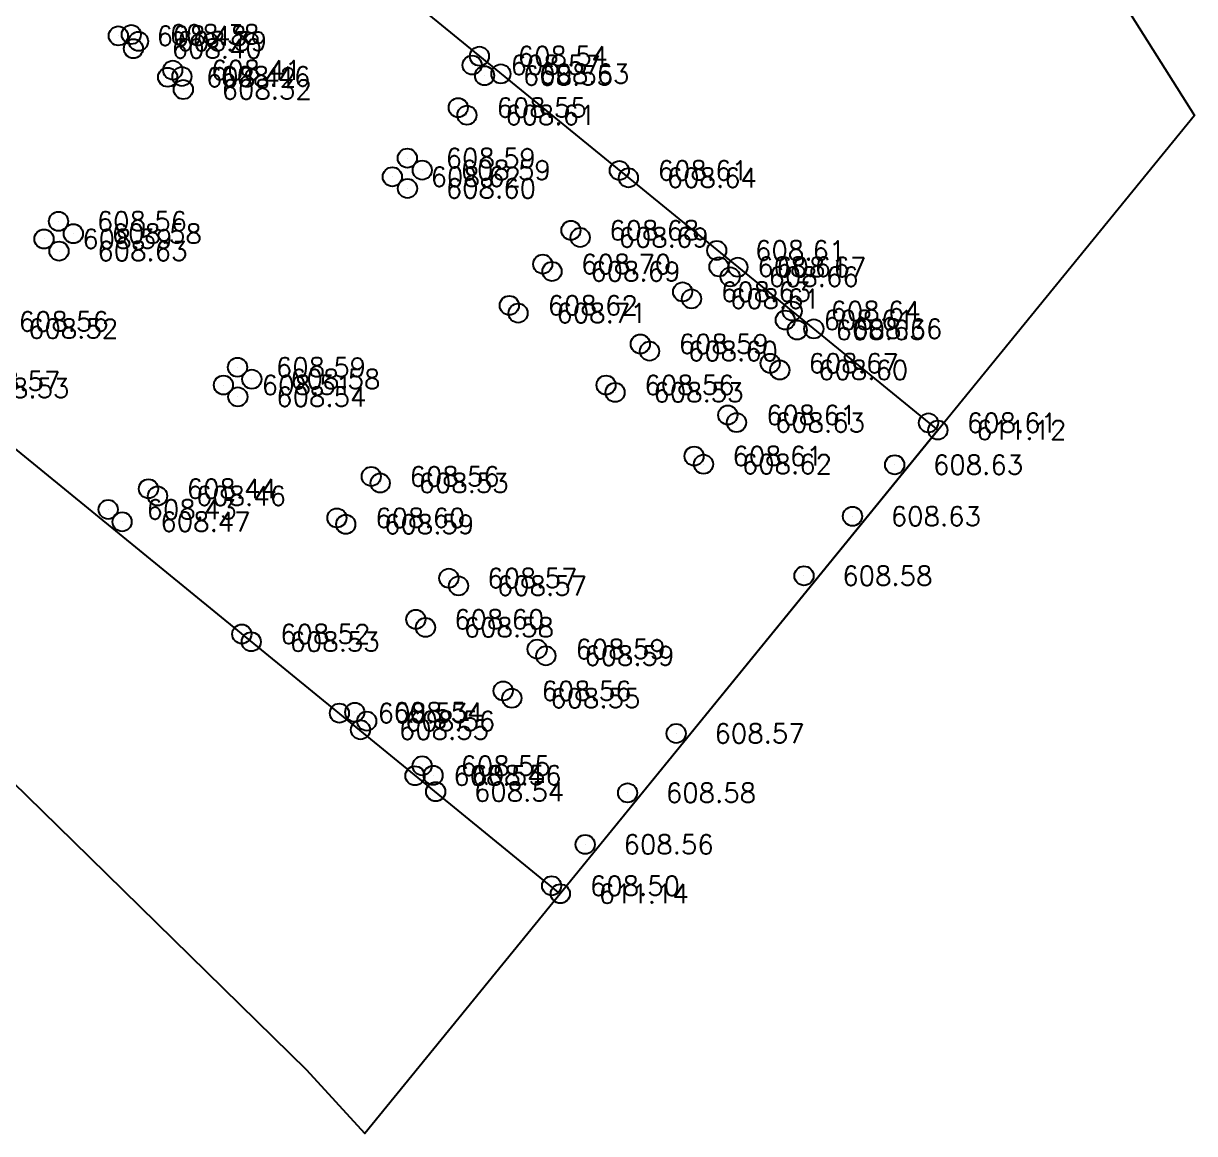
# Model space of a CAD drawing. Header units: metres. Extents: x 7512545.4 to 7512597, y 4691727.1 to 4691790.5.
# Drawn here: x 7512566.39 to 7512596.99, y 4691727.05 to 4691756.03 of the extents above; entities that cross this region are included whole.
import ezdxf

# ---------------------------------------------------------------- set-up
doc = ezdxf.new("R2010")
doc.units = ezdxf.units.M
doc.layers.add('Parcele_baze', color=7, linetype='Continuous')
doc.styles.get("Standard").update_dxf_attribs({"font": 'simplex.shx'})

# ---------------------------------------------------------------- blocks, each defined once
blk = doc.blocks.new('*U106', base_point=(7512565.269, 4691748.251, 608.556))
at = {"color": 1, "lineweight": -2}
blk.add_line((7512565.269, 4691748.251, 608.556), (7512565.269, 4691748.251, 608.556), dxfattribs=at)
blk.add_circle((7512565.269, 4691748.251, 608.556), 0.25, dxfattribs=at)
at = {"linetype": 'ByBlock', "insert": (7512566.269, 4691748.251, 608.556), "char_height": 0.5, "attachment_point": 4}
blk.add_mtext('608.56', dxfattribs=at)
blk = doc.blocks.new('*U107', base_point=(7512565.514, 4691748.062, 608.522))
at = {"color": 1, "lineweight": -2}
blk.add_line((7512565.514, 4691748.062, 608.522), (7512565.514, 4691748.062, 608.522), dxfattribs=at)
blk.add_circle((7512565.514, 4691748.062, 608.522), 0.25, dxfattribs=at)
at = {"linetype": 'ByBlock', "insert": (7512566.514, 4691748.062, 608.522), "char_height": 0.5, "attachment_point": 4}
blk.add_mtext('608.52', dxfattribs=at)
blk = doc.blocks.new('*U108', base_point=(7512564.239, 4691746.509, 608.526))
at = {"color": 1, "lineweight": -2}
blk.add_line((7512564.239, 4691746.509, 608.526), (7512564.239, 4691746.509, 608.526), dxfattribs=at)
blk.add_circle((7512564.239, 4691746.509, 608.526), 0.25, dxfattribs=at)
at = {"linetype": 'ByBlock', "insert": (7512565.239, 4691746.509, 608.526), "char_height": 0.5, "attachment_point": 4}
blk.add_mtext('608.53', dxfattribs=at)
blk = doc.blocks.new('*U109', base_point=(7512564.002, 4691746.698, 608.567))
at = {"color": 1, "lineweight": -2}
blk.add_line((7512564.002, 4691746.698, 608.567), (7512564.002, 4691746.698, 608.567), dxfattribs=at)
blk.add_circle((7512564.002, 4691746.698, 608.567), 0.25, dxfattribs=at)
at = {"linetype": 'ByBlock', "insert": (7512565.002, 4691746.698, 608.567), "char_height": 0.5, "attachment_point": 4}
blk.add_mtext('608.57', dxfattribs=at)
blk = doc.blocks.new('*U110', base_point=(7512567.324, 4691750.089, 608.629))
at = {"color": 1, "lineweight": -2}
blk.add_line((7512567.324, 4691750.089, 608.629), (7512567.324, 4691750.089, 608.629), dxfattribs=at)
blk.add_circle((7512567.324, 4691750.089, 608.629), 0.25, dxfattribs=at)
at = {"linetype": 'ByBlock', "insert": (7512568.324, 4691750.089, 608.629), "char_height": 0.5, "attachment_point": 4}
blk.add_mtext('608.63', dxfattribs=at)
blk = doc.blocks.new('*U111', base_point=(7512566.932, 4691750.405, 608.589))
at = {"color": 1, "lineweight": -2}
blk.add_line((7512566.932, 4691750.405, 608.589), (7512566.932, 4691750.405, 608.589), dxfattribs=at)
blk.add_circle((7512566.932, 4691750.405, 608.589), 0.25, dxfattribs=at)
at = {"linetype": 'ByBlock', "insert": (7512567.932, 4691750.405, 608.589), "char_height": 0.5, "attachment_point": 4}
blk.add_mtext('608.59', dxfattribs=at)
blk = doc.blocks.new('*U112', base_point=(7512567.698, 4691750.543, 608.576))
at = {"color": 1, "lineweight": -2}
blk.add_line((7512567.698, 4691750.543, 608.576), (7512567.698, 4691750.543, 608.576), dxfattribs=at)
blk.add_circle((7512567.698, 4691750.543, 608.576), 0.25, dxfattribs=at)
at = {"linetype": 'ByBlock', "insert": (7512568.698, 4691750.543, 608.576), "char_height": 0.5, "attachment_point": 4}
blk.add_mtext('608.58', dxfattribs=at)
blk = doc.blocks.new('*U113', base_point=(7512567.311, 4691750.866, 608.56))
at = {"color": 1, "lineweight": -2}
blk.add_line((7512567.311, 4691750.866, 608.56), (7512567.311, 4691750.866, 608.56), dxfattribs=at)
blk.add_circle((7512567.311, 4691750.866, 608.56), 0.25, dxfattribs=at)
at = {"linetype": 'ByBlock', "insert": (7512568.311, 4691750.866, 608.56), "char_height": 0.5, "attachment_point": 4}
blk.add_mtext('608.56', dxfattribs=at)
blk = doc.blocks.new('*U114', base_point=(7512578.116, 4691754.945, 608.567))
at = {"color": 1, "lineweight": -2}
blk.add_line((7512578.116, 4691754.945, 608.567), (7512578.116, 4691754.945, 608.567), dxfattribs=at)
blk.add_circle((7512578.116, 4691754.945, 608.567), 0.25, dxfattribs=at)
at = {"linetype": 'ByBlock', "insert": (7512579.116, 4691754.945, 608.567), "char_height": 0.5, "attachment_point": 4}
blk.add_mtext('608.57', dxfattribs=at)
blk = doc.blocks.new('*U115', base_point=(7512578.306, 4691755.176, 608.54))
at = {"color": 1, "lineweight": -2}
blk.add_line((7512578.306, 4691755.176, 608.54), (7512578.306, 4691755.176, 608.54), dxfattribs=at)
blk.add_circle((7512578.306, 4691755.176, 608.54), 0.25, dxfattribs=at)
at = {"linetype": 'ByBlock', "insert": (7512579.306, 4691755.176, 608.54), "char_height": 0.5, "attachment_point": 4}
blk.add_mtext('608.54', dxfattribs=at)
blk = doc.blocks.new('*U116', base_point=(7512578.868, 4691754.715, 608.632))
at = {"color": 1, "lineweight": -2}
blk.add_line((7512578.868, 4691754.715, 608.632), (7512578.868, 4691754.715, 608.632), dxfattribs=at)
blk.add_circle((7512578.868, 4691754.715, 608.632), 0.25, dxfattribs=at)
at = {"linetype": 'ByBlock', "insert": (7512579.868, 4691754.715, 608.632), "char_height": 0.5, "attachment_point": 4}
blk.add_mtext('608.63', dxfattribs=at)
blk = doc.blocks.new('*U117', base_point=(7512577.98, 4691753.636, 608.606))
at = {"color": 1, "lineweight": -2}
blk.add_line((7512577.98, 4691753.636, 608.606), (7512577.98, 4691753.636, 608.606), dxfattribs=at)
blk.add_circle((7512577.98, 4691753.636, 608.606), 0.25, dxfattribs=at)
at = {"linetype": 'ByBlock', "insert": (7512578.98, 4691753.636, 608.606), "char_height": 0.5, "attachment_point": 4}
blk.add_mtext('608.61', dxfattribs=at)
blk = doc.blocks.new('*U118', base_point=(7512577.753, 4691753.834, 608.553))
at = {"color": 1, "lineweight": -2}
blk.add_line((7512577.753, 4691753.834, 608.553), (7512577.753, 4691753.834, 608.553), dxfattribs=at)
blk.add_circle((7512577.753, 4691753.834, 608.553), 0.25, dxfattribs=at)
at = {"linetype": 'ByBlock', "insert": (7512578.753, 4691753.834, 608.553), "char_height": 0.5, "attachment_point": 4}
blk.add_mtext('608.55', dxfattribs=at)
blk = doc.blocks.new('*U119', base_point=(7512578.441, 4691754.669, 608.546))
at = {"color": 1, "lineweight": -2}
blk.add_line((7512578.441, 4691754.669, 608.546), (7512578.441, 4691754.669, 608.546), dxfattribs=at)
blk.add_circle((7512578.441, 4691754.669, 608.546), 0.25, dxfattribs=at)
at = {"linetype": 'ByBlock', "insert": (7512579.441, 4691754.669, 608.546), "char_height": 0.5, "attachment_point": 4}
blk.add_mtext('608.55', dxfattribs=at)
blk = doc.blocks.new('*U120', base_point=(7512576.424, 4691752.516, 608.592))
at = {"color": 1, "lineweight": -2}
blk.add_line((7512576.424, 4691752.516, 608.592), (7512576.424, 4691752.516, 608.592), dxfattribs=at)
blk.add_circle((7512576.424, 4691752.516, 608.592), 0.25, dxfattribs=at)
at = {"linetype": 'ByBlock', "insert": (7512577.424, 4691752.516, 608.592), "char_height": 0.5, "attachment_point": 4}
blk.add_mtext('608.59', dxfattribs=at)
blk = doc.blocks.new('*U121', base_point=(7512576.813, 4691752.203, 608.594))
at = {"color": 1, "lineweight": -2}
blk.add_line((7512576.813, 4691752.203, 608.594), (7512576.813, 4691752.203, 608.594), dxfattribs=at)
blk.add_circle((7512576.813, 4691752.203, 608.594), 0.25, dxfattribs=at)
at = {"linetype": 'ByBlock', "insert": (7512577.813, 4691752.203, 608.594), "char_height": 0.5, "attachment_point": 4}
blk.add_mtext('608.59', dxfattribs=at)
blk = doc.blocks.new('*U122', base_point=(7512576.426, 4691751.724, 608.602))
at = {"color": 1, "lineweight": -2}
blk.add_line((7512576.426, 4691751.724, 608.602), (7512576.426, 4691751.724, 608.602), dxfattribs=at)
blk.add_circle((7512576.426, 4691751.724, 608.602), 0.25, dxfattribs=at)
at = {"linetype": 'ByBlock', "insert": (7512577.426, 4691751.724, 608.602), "char_height": 0.5, "attachment_point": 4}
blk.add_mtext('608.60', dxfattribs=at)
blk = doc.blocks.new('*U123', base_point=(7512576.032, 4691752.028, 608.615))
at = {"color": 1, "lineweight": -2}
blk.add_line((7512576.032, 4691752.028, 608.615), (7512576.032, 4691752.028, 608.615), dxfattribs=at)
blk.add_circle((7512576.032, 4691752.028, 608.615), 0.25, dxfattribs=at)
at = {"linetype": 'ByBlock', "insert": (7512577.032, 4691752.028, 608.615), "char_height": 0.5, "attachment_point": 4}
blk.add_mtext('608.62', dxfattribs=at)
blk = doc.blocks.new('*U124', base_point=(7512571.988, 4691747.056, 608.59))
at = {"color": 1, "lineweight": -2}
blk.add_line((7512571.988, 4691747.056, 608.59), (7512571.988, 4691747.056, 608.59), dxfattribs=at)
blk.add_circle((7512571.988, 4691747.056, 608.59), 0.25, dxfattribs=at)
at = {"linetype": 'ByBlock', "insert": (7512572.988, 4691747.056, 608.59), "char_height": 0.5, "attachment_point": 4}
blk.add_mtext('608.59', dxfattribs=at)
blk = doc.blocks.new('*U125', base_point=(7512572.36, 4691746.744, 608.585))
at = {"color": 1, "lineweight": -2}
blk.add_line((7512572.36, 4691746.744, 608.585), (7512572.36, 4691746.744, 608.585), dxfattribs=at)
blk.add_circle((7512572.36, 4691746.744, 608.585), 0.25, dxfattribs=at)
at = {"linetype": 'ByBlock', "insert": (7512573.36, 4691746.744, 608.585), "char_height": 0.5, "attachment_point": 4}
blk.add_mtext('608.58', dxfattribs=at)
blk = doc.blocks.new('*U126', base_point=(7512571.996, 4691746.283, 608.543))
at = {"color": 1, "lineweight": -2}
blk.add_line((7512571.996, 4691746.283, 608.543), (7512571.996, 4691746.283, 608.543), dxfattribs=at)
blk.add_circle((7512571.996, 4691746.283, 608.543), 0.25, dxfattribs=at)
at = {"linetype": 'ByBlock', "insert": (7512572.996, 4691746.283, 608.543), "char_height": 0.5, "attachment_point": 4}
blk.add_mtext('608.54', dxfattribs=at)
blk = doc.blocks.new('*U127', base_point=(7512571.619, 4691746.592, 608.511))
at = {"color": 1, "lineweight": -2}
blk.add_line((7512571.619, 4691746.592, 608.511), (7512571.619, 4691746.592, 608.511), dxfattribs=at)
blk.add_circle((7512571.619, 4691746.592, 608.511), 0.25, dxfattribs=at)
at = {"linetype": 'ByBlock', "insert": (7512572.619, 4691746.592, 608.511), "char_height": 0.5, "attachment_point": 4}
blk.add_mtext('608.51', dxfattribs=at)
blk = doc.blocks.new('*U128', base_point=(7512569.66, 4691743.885, 608.439))
at = {"color": 1, "lineweight": -2}
blk.add_line((7512569.66, 4691743.885, 608.439), (7512569.66, 4691743.885, 608.439), dxfattribs=at)
blk.add_circle((7512569.66, 4691743.885, 608.439), 0.25, dxfattribs=at)
at = {"linetype": 'ByBlock', "insert": (7512570.66, 4691743.885, 608.439), "char_height": 0.5, "attachment_point": 4}
blk.add_mtext('608.44', dxfattribs=at)
blk = doc.blocks.new('*U129', base_point=(7512569.898, 4691743.696, 608.457))
at = {"color": 1, "lineweight": -2}
blk.add_line((7512569.898, 4691743.696, 608.457), (7512569.898, 4691743.696, 608.457), dxfattribs=at)
blk.add_circle((7512569.898, 4691743.696, 608.457), 0.25, dxfattribs=at)
at = {"linetype": 'ByBlock', "insert": (7512570.898, 4691743.696, 608.457), "char_height": 0.5, "attachment_point": 4}
blk.add_mtext('608.46', dxfattribs=at)
blk = doc.blocks.new('*U130', base_point=(7512569.212, 4691755.742, 608.383))
at = {"color": 1, "lineweight": -2}
blk.add_line((7512569.212, 4691755.742, 608.383), (7512569.212, 4691755.742, 608.383), dxfattribs=at)
blk.add_circle((7512569.212, 4691755.742, 608.383), 0.25, dxfattribs=at)
at = {"linetype": 'ByBlock', "insert": (7512570.212, 4691755.742, 608.383), "char_height": 0.5, "attachment_point": 4}
blk.add_mtext('608.38', dxfattribs=at)
blk = doc.blocks.new('*U131', base_point=(7512569.399, 4691755.565, 608.386))
at = {"color": 1, "lineweight": -2}
blk.add_line((7512569.399, 4691755.565, 608.386), (7512569.399, 4691755.565, 608.386), dxfattribs=at)
blk.add_circle((7512569.399, 4691755.565, 608.386), 0.25, dxfattribs=at)
at = {"linetype": 'ByBlock', "insert": (7512570.399, 4691755.565, 608.386), "char_height": 0.5, "attachment_point": 4}
blk.add_mtext('608.39', dxfattribs=at)
blk = doc.blocks.new('*U132', base_point=(7512569.267, 4691755.374, 608.405))
at = {"color": 1, "lineweight": -2}
blk.add_line((7512569.267, 4691755.374, 608.405), (7512569.267, 4691755.374, 608.405), dxfattribs=at)
blk.add_circle((7512569.267, 4691755.374, 608.405), 0.25, dxfattribs=at)
at = {"linetype": 'ByBlock', "insert": (7512570.267, 4691755.374, 608.405), "char_height": 0.5, "attachment_point": 4}
blk.add_mtext('608.40', dxfattribs=at)
blk = doc.blocks.new('*U133', base_point=(7512568.873, 4691755.707, 608.477))
at = {"color": 1, "lineweight": -2}
blk.add_line((7512568.873, 4691755.707, 608.477), (7512568.873, 4691755.707, 608.477), dxfattribs=at)
blk.add_circle((7512568.873, 4691755.707, 608.477), 0.25, dxfattribs=at)
at = {"linetype": 'ByBlock', "insert": (7512569.873, 4691755.707, 608.477), "char_height": 0.5, "attachment_point": 4}
blk.add_mtext('608.48', dxfattribs=at)
blk = doc.blocks.new('*U152', base_point=(7512570.535, 4691754.647, 608.461))
at = {"color": 1, "lineweight": -2}
blk.add_line((7512570.535, 4691754.647, 608.461), (7512570.535, 4691754.647, 608.461), dxfattribs=at)
blk.add_circle((7512570.535, 4691754.647, 608.461), 0.25, dxfattribs=at)
at = {"linetype": 'ByBlock', "insert": (7512571.535, 4691754.647, 608.461), "char_height": 0.5, "attachment_point": 4}
blk.add_mtext('608.46', dxfattribs=at)
blk = doc.blocks.new('*U153', base_point=(7512570.295, 4691754.812, 608.408))
at = {"color": 1, "lineweight": -2}
blk.add_line((7512570.295, 4691754.812, 608.408), (7512570.295, 4691754.812, 608.408), dxfattribs=at)
blk.add_circle((7512570.295, 4691754.812, 608.408), 0.25, dxfattribs=at)
at = {"linetype": 'ByBlock', "insert": (7512571.295, 4691754.812, 608.408), "char_height": 0.5, "attachment_point": 4}
blk.add_mtext('608.41', dxfattribs=at)
blk = doc.blocks.new('*U154', base_point=(7512570.163, 4691754.627, 608.417))
at = {"color": 1, "lineweight": -2}
blk.add_line((7512570.163, 4691754.627, 608.417), (7512570.163, 4691754.627, 608.417), dxfattribs=at)
blk.add_circle((7512570.163, 4691754.627, 608.417), 0.25, dxfattribs=at)
at = {"linetype": 'ByBlock', "insert": (7512571.163, 4691754.627, 608.417), "char_height": 0.5, "attachment_point": 4}
blk.add_mtext('608.42', dxfattribs=at)
blk = doc.blocks.new('*U161', base_point=(7512570.571, 4691754.306, 608.316))
at = {"color": 1, "lineweight": -2}
blk.add_line((7512570.571, 4691754.306, 608.316), (7512570.571, 4691754.306, 608.316), dxfattribs=at)
blk.add_circle((7512570.571, 4691754.306, 608.316), 0.25, dxfattribs=at)
at = {"linetype": 'ByBlock', "insert": (7512571.571, 4691754.306, 608.316), "char_height": 0.5, "attachment_point": 4}
blk.add_mtext('608.32', dxfattribs=at)
blk = doc.blocks.new('*U162', base_point=(7512568.972, 4691743.023, 608.468))
at = {"color": 1, "lineweight": -2}
blk.add_line((7512568.972, 4691743.023, 608.468), (7512568.972, 4691743.023, 608.468), dxfattribs=at)
blk.add_circle((7512568.972, 4691743.023, 608.468), 0.25, dxfattribs=at)
at = {"linetype": 'ByBlock', "insert": (7512569.972, 4691743.023, 608.468), "char_height": 0.5, "attachment_point": 4}
blk.add_mtext('608.47', dxfattribs=at)
blk = doc.blocks.new('*U163', base_point=(7512568.609, 4691743.344, 608.433))
at = {"color": 1, "lineweight": -2}
blk.add_line((7512568.609, 4691743.344, 608.433), (7512568.609, 4691743.344, 608.433), dxfattribs=at)
blk.add_circle((7512568.609, 4691743.344, 608.433), 0.25, dxfattribs=at)
at = {"linetype": 'ByBlock', "insert": (7512569.609, 4691743.344, 608.433), "char_height": 0.5, "attachment_point": 4}
blk.add_mtext('608.43', dxfattribs=at)
blk = doc.blocks.new('*U164', base_point=(7512582.198, 4691752.003, 608.644))
at = {"color": 1, "lineweight": -2}
blk.add_line((7512582.198, 4691752.003, 608.644), (7512582.198, 4691752.003, 608.644), dxfattribs=at)
blk.add_circle((7512582.198, 4691752.003, 608.644), 0.25, dxfattribs=at)
at = {"linetype": 'ByBlock', "insert": (7512583.198, 4691752.003, 608.644), "char_height": 0.5, "attachment_point": 4}
blk.add_mtext('608.64', dxfattribs=at)
blk = doc.blocks.new('*U165', base_point=(7512581.962, 4691752.193, 608.612))
at = {"color": 1, "lineweight": -2}
blk.add_line((7512581.962, 4691752.193, 608.612), (7512581.962, 4691752.193, 608.612), dxfattribs=at)
blk.add_circle((7512581.962, 4691752.193, 608.612), 0.25, dxfattribs=at)
at = {"linetype": 'ByBlock', "insert": (7512582.962, 4691752.193, 608.612), "char_height": 0.5, "attachment_point": 4}
blk.add_mtext('608.61', dxfattribs=at)
blk = doc.blocks.new('*U166', base_point=(7512580.697, 4691750.63, 608.684))
at = {"color": 1, "lineweight": -2}
blk.add_line((7512580.697, 4691750.63, 608.684), (7512580.697, 4691750.63, 608.684), dxfattribs=at)
blk.add_circle((7512580.697, 4691750.63, 608.684), 0.25, dxfattribs=at)
at = {"linetype": 'ByBlock', "insert": (7512581.697, 4691750.63, 608.684), "char_height": 0.5, "attachment_point": 4}
blk.add_mtext('608.68', dxfattribs=at)
blk = doc.blocks.new('*U167', base_point=(7512580.939, 4691750.445, 608.691))
at = {"color": 1, "lineweight": -2}
blk.add_line((7512580.939, 4691750.445, 608.691), (7512580.939, 4691750.445, 608.691), dxfattribs=at)
blk.add_circle((7512580.939, 4691750.445, 608.691), 0.25, dxfattribs=at)
at = {"linetype": 'ByBlock', "insert": (7512581.939, 4691750.445, 608.691), "char_height": 0.5, "attachment_point": 4}
blk.add_mtext('608.69', dxfattribs=at)
blk = doc.blocks.new('*U168', base_point=(7512580.202, 4691749.558, 608.686))
at = {"color": 1, "lineweight": -2}
blk.add_line((7512580.202, 4691749.558, 608.686), (7512580.202, 4691749.558, 608.686), dxfattribs=at)
blk.add_circle((7512580.202, 4691749.558, 608.686), 0.25, dxfattribs=at)
at = {"linetype": 'ByBlock', "insert": (7512581.202, 4691749.558, 608.686), "char_height": 0.5, "attachment_point": 4}
blk.add_mtext('608.69', dxfattribs=at)
blk = doc.blocks.new('*U169', base_point=(7512579.96, 4691749.749, 608.703))
at = {"color": 1, "lineweight": -2}
blk.add_line((7512579.96, 4691749.749, 608.703), (7512579.96, 4691749.749, 608.703), dxfattribs=at)
blk.add_circle((7512579.96, 4691749.749, 608.703), 0.25, dxfattribs=at)
at = {"linetype": 'ByBlock', "insert": (7512580.96, 4691749.749, 608.703), "char_height": 0.5, "attachment_point": 4}
blk.add_mtext('608.70', dxfattribs=at)
blk = doc.blocks.new('*U170', base_point=(7512579.088, 4691748.671, 608.62))
at = {"color": 1, "lineweight": -2}
blk.add_line((7512579.088, 4691748.671, 608.62), (7512579.088, 4691748.671, 608.62), dxfattribs=at)
blk.add_circle((7512579.088, 4691748.671, 608.62), 0.25, dxfattribs=at)
at = {"linetype": 'ByBlock', "insert": (7512580.088, 4691748.671, 608.62), "char_height": 0.5, "attachment_point": 4}
blk.add_mtext('608.62', dxfattribs=at)
blk = doc.blocks.new('*U171', base_point=(7512579.316, 4691748.469, 608.708))
at = {"color": 1, "lineweight": -2}
blk.add_line((7512579.316, 4691748.469, 608.708), (7512579.316, 4691748.469, 608.708), dxfattribs=at)
blk.add_circle((7512579.316, 4691748.469, 608.708), 0.25, dxfattribs=at)
at = {"linetype": 'ByBlock', "insert": (7512580.316, 4691748.469, 608.708), "char_height": 0.5, "attachment_point": 4}
blk.add_mtext('608.71', dxfattribs=at)
blk = doc.blocks.new('*U172', base_point=(7512584.858, 4691749.416, 608.663))
at = {"color": 1, "lineweight": -2}
blk.add_line((7512584.858, 4691749.416, 608.663), (7512584.858, 4691749.416, 608.663), dxfattribs=at)
blk.add_circle((7512584.858, 4691749.416, 608.663), 0.25, dxfattribs=at)
at = {"linetype": 'ByBlock', "insert": (7512585.858, 4691749.416, 608.663), "char_height": 0.5, "attachment_point": 4}
blk.add_mtext('608.66', dxfattribs=at)
blk = doc.blocks.new('*U173', base_point=(7512585.056, 4691749.668, 608.672))
at = {"color": 1, "lineweight": -2}
blk.add_line((7512585.056, 4691749.668, 608.672), (7512585.056, 4691749.668, 608.672), dxfattribs=at)
blk.add_circle((7512585.056, 4691749.668, 608.672), 0.25, dxfattribs=at)
at = {"linetype": 'ByBlock', "insert": (7512586.056, 4691749.668, 608.672), "char_height": 0.5, "attachment_point": 4}
blk.add_mtext('608.67', dxfattribs=at)
blk = doc.blocks.new('*U174', base_point=(7512584.565, 4691749.677, 608.609))
at = {"color": 1, "lineweight": -2}
blk.add_line((7512584.565, 4691749.677, 608.609), (7512584.565, 4691749.677, 608.609), dxfattribs=at)
blk.add_circle((7512584.565, 4691749.677, 608.609), 0.25, dxfattribs=at)
at = {"linetype": 'ByBlock', "insert": (7512585.565, 4691749.677, 608.609), "char_height": 0.5, "attachment_point": 4}
blk.add_mtext('608.61', dxfattribs=at)
blk = doc.blocks.new('*U175', base_point=(7512584.506, 4691750.106, 608.609))
at = {"color": 1, "lineweight": -2}
blk.add_line((7512584.506, 4691750.106, 608.609), (7512584.506, 4691750.106, 608.609), dxfattribs=at)
blk.add_circle((7512584.506, 4691750.106, 608.609), 0.25, dxfattribs=at)
at = {"linetype": 'ByBlock', "insert": (7512585.506, 4691750.106, 608.609), "char_height": 0.5, "attachment_point": 4}
blk.add_mtext('608.61', dxfattribs=at)
blk = doc.blocks.new('*U176', base_point=(7512583.847, 4691748.842, 608.613))
at = {"color": 1, "lineweight": -2}
blk.add_line((7512583.847, 4691748.842, 608.613), (7512583.847, 4691748.842, 608.613), dxfattribs=at)
blk.add_circle((7512583.847, 4691748.842, 608.613), 0.25, dxfattribs=at)
at = {"linetype": 'ByBlock', "insert": (7512584.847, 4691748.842, 608.613), "char_height": 0.5, "attachment_point": 4}
blk.add_mtext('608.61', dxfattribs=at)
blk = doc.blocks.new('*U177', base_point=(7512583.614, 4691749.024, 608.633))
at = {"color": 1, "lineweight": -2}
blk.add_line((7512583.614, 4691749.024, 608.633), (7512583.614, 4691749.024, 608.633), dxfattribs=at)
blk.add_circle((7512583.614, 4691749.024, 608.633), 0.25, dxfattribs=at)
at = {"linetype": 'ByBlock', "insert": (7512584.614, 4691749.024, 608.633), "char_height": 0.5, "attachment_point": 4}
blk.add_mtext('608.63', dxfattribs=at)
blk = doc.blocks.new('*U178', base_point=(7512582.75, 4691747.478, 608.597))
at = {"color": 1, "lineweight": -2}
blk.add_line((7512582.75, 4691747.478, 608.597), (7512582.75, 4691747.478, 608.597), dxfattribs=at)
blk.add_circle((7512582.75, 4691747.478, 608.597), 0.25, dxfattribs=at)
at = {"linetype": 'ByBlock', "insert": (7512583.75, 4691747.478, 608.597), "char_height": 0.5, "attachment_point": 4}
blk.add_mtext('608.60', dxfattribs=at)
blk = doc.blocks.new('*U179', base_point=(7512582.509, 4691747.664, 608.586))
at = {"color": 1, "lineweight": -2}
blk.add_line((7512582.509, 4691747.664, 608.586), (7512582.509, 4691747.664, 608.586), dxfattribs=at)
blk.add_circle((7512582.509, 4691747.664, 608.586), 0.25, dxfattribs=at)
at = {"linetype": 'ByBlock', "insert": (7512583.509, 4691747.664, 608.586), "char_height": 0.5, "attachment_point": 4}
blk.add_mtext('608.59', dxfattribs=at)
blk = doc.blocks.new('*U180', base_point=(7512581.614, 4691746.592, 608.557))
at = {"color": 1, "lineweight": -2}
blk.add_line((7512581.614, 4691746.592, 608.557), (7512581.614, 4691746.592, 608.557), dxfattribs=at)
blk.add_circle((7512581.614, 4691746.592, 608.557), 0.25, dxfattribs=at)
at = {"linetype": 'ByBlock', "insert": (7512582.614, 4691746.592, 608.557), "char_height": 0.5, "attachment_point": 4}
blk.add_mtext('608.56', dxfattribs=at)
blk = doc.blocks.new('*U181', base_point=(7512581.85, 4691746.4, 608.533))
at = {"color": 1, "lineweight": -2}
blk.add_line((7512581.85, 4691746.4, 608.533), (7512581.85, 4691746.4, 608.533), dxfattribs=at)
blk.add_circle((7512581.85, 4691746.4, 608.533), 0.25, dxfattribs=at)
at = {"linetype": 'ByBlock', "insert": (7512582.85, 4691746.4, 608.533), "char_height": 0.5, "attachment_point": 4}
blk.add_mtext('608.53', dxfattribs=at)
blk = doc.blocks.new('*U182', base_point=(7512586.476, 4691748.523, 608.64))
at = {"color": 1, "lineweight": -2}
blk.add_line((7512586.476, 4691748.523, 608.64), (7512586.476, 4691748.523, 608.64), dxfattribs=at)
blk.add_circle((7512586.476, 4691748.523, 608.64), 0.25, dxfattribs=at)
at = {"linetype": 'ByBlock', "insert": (7512587.476, 4691748.523, 608.64), "char_height": 0.5, "attachment_point": 4}
blk.add_mtext('608.64', dxfattribs=at)
blk = doc.blocks.new('*U183', base_point=(7512586.296, 4691748.288, 608.612))
at = {"color": 1, "lineweight": -2}
blk.add_line((7512586.296, 4691748.288, 608.612), (7512586.296, 4691748.288, 608.612), dxfattribs=at)
blk.add_circle((7512586.296, 4691748.288, 608.612), 0.25, dxfattribs=at)
at = {"linetype": 'ByBlock', "insert": (7512587.296, 4691748.288, 608.612), "char_height": 0.5, "attachment_point": 4}
blk.add_mtext('608.61', dxfattribs=at)
blk = doc.blocks.new('*U184', base_point=(7512587.041, 4691748.059, 608.658))
at = {"color": 1, "lineweight": -2}
blk.add_line((7512587.041, 4691748.059, 608.658), (7512587.041, 4691748.059, 608.658), dxfattribs=at)
blk.add_circle((7512587.041, 4691748.059, 608.658), 0.25, dxfattribs=at)
at = {"linetype": 'ByBlock', "insert": (7512588.041, 4691748.059, 608.658), "char_height": 0.5, "attachment_point": 4}
blk.add_mtext('608.66', dxfattribs=at)
blk = doc.blocks.new('*U185', base_point=(7512586.609, 4691748.029, 608.626))
at = {"color": 1, "lineweight": -2}
blk.add_line((7512586.609, 4691748.029, 608.626), (7512586.609, 4691748.029, 608.626), dxfattribs=at)
blk.add_circle((7512586.609, 4691748.029, 608.626), 0.25, dxfattribs=at)
at = {"linetype": 'ByBlock', "insert": (7512587.609, 4691748.029, 608.626), "char_height": 0.5, "attachment_point": 4}
blk.add_mtext('608.63', dxfattribs=at)
blk = doc.blocks.new('*U186', base_point=(7512585.902, 4691747.16, 608.672))
at = {"color": 1, "lineweight": -2}
blk.add_line((7512585.902, 4691747.16, 608.672), (7512585.902, 4691747.16, 608.672), dxfattribs=at)
blk.add_circle((7512585.902, 4691747.16, 608.672), 0.25, dxfattribs=at)
at = {"linetype": 'ByBlock', "insert": (7512586.902, 4691747.16, 608.672), "char_height": 0.5, "attachment_point": 4}
blk.add_mtext('608.67', dxfattribs=at)
blk = doc.blocks.new('*U187', base_point=(7512586.152, 4691746.984, 608.599))
at = {"color": 1, "lineweight": -2}
blk.add_line((7512586.152, 4691746.984, 608.599), (7512586.152, 4691746.984, 608.599), dxfattribs=at)
blk.add_circle((7512586.152, 4691746.984, 608.599), 0.25, dxfattribs=at)
at = {"linetype": 'ByBlock', "insert": (7512587.152, 4691746.984, 608.599), "char_height": 0.5, "attachment_point": 4}
blk.add_mtext('608.60', dxfattribs=at)
blk = doc.blocks.new('*U188', base_point=(7512584.16, 4691744.525, 608.625))
at = {"color": 1, "lineweight": -2}
blk.add_line((7512584.16, 4691744.525, 608.625), (7512584.16, 4691744.525, 608.625), dxfattribs=at)
blk.add_circle((7512584.16, 4691744.525, 608.625), 0.25, dxfattribs=at)
at = {"linetype": 'ByBlock', "insert": (7512585.16, 4691744.525, 608.625), "char_height": 0.5, "attachment_point": 4}
blk.add_mtext('608.62', dxfattribs=at)
blk = doc.blocks.new('*U189', base_point=(7512583.914, 4691744.738, 608.608))
at = {"color": 1, "lineweight": -2}
blk.add_line((7512583.914, 4691744.738, 608.608), (7512583.914, 4691744.738, 608.608), dxfattribs=at)
blk.add_circle((7512583.914, 4691744.738, 608.608), 0.25, dxfattribs=at)
at = {"linetype": 'ByBlock', "insert": (7512584.914, 4691744.738, 608.608), "char_height": 0.5, "attachment_point": 4}
blk.add_mtext('608.61', dxfattribs=at)
blk = doc.blocks.new('*U190', base_point=(7512585.022, 4691745.612, 608.627))
at = {"color": 1, "lineweight": -2}
blk.add_line((7512585.022, 4691745.612, 608.627), (7512585.022, 4691745.612, 608.627), dxfattribs=at)
blk.add_circle((7512585.022, 4691745.612, 608.627), 0.25, dxfattribs=at)
at = {"linetype": 'ByBlock', "insert": (7512586.022, 4691745.612, 608.627), "char_height": 0.5, "attachment_point": 4}
blk.add_mtext('608.63', dxfattribs=at)
blk = doc.blocks.new('*U191', base_point=(7512584.794, 4691745.809, 608.614))
at = {"color": 1, "lineweight": -2}
blk.add_line((7512584.794, 4691745.809, 608.614), (7512584.794, 4691745.809, 608.614), dxfattribs=at)
blk.add_circle((7512584.794, 4691745.809, 608.614), 0.25, dxfattribs=at)
at = {"linetype": 'ByBlock', "insert": (7512585.794, 4691745.809, 608.614), "char_height": 0.5, "attachment_point": 4}
blk.add_mtext('608.61', dxfattribs=at)
blk = doc.blocks.new('*U192', base_point=(7512590.037, 4691745.605, 608.609))
at = {"color": 1, "lineweight": -2}
blk.add_line((7512590.037, 4691745.605, 608.609), (7512590.037, 4691745.605, 608.609), dxfattribs=at)
blk.add_circle((7512590.037, 4691745.605, 608.609), 0.25, dxfattribs=at)
at = {"linetype": 'ByBlock', "insert": (7512591.037, 4691745.605, 608.609), "char_height": 0.5, "attachment_point": 4}
blk.add_mtext('608.61', dxfattribs=at)
blk = doc.blocks.new('*U193', base_point=(7512580.042, 4691739.524, 608.588))
at = {"color": 1, "lineweight": -2}
blk.add_line((7512580.042, 4691739.524, 608.588), (7512580.042, 4691739.524, 608.588), dxfattribs=at)
blk.add_circle((7512580.042, 4691739.524, 608.588), 0.25, dxfattribs=at)
at = {"linetype": 'ByBlock', "insert": (7512581.042, 4691739.524, 608.588), "char_height": 0.5, "attachment_point": 4}
blk.add_mtext('608.59', dxfattribs=at)
blk = doc.blocks.new('*U194', base_point=(7512579.814, 4691739.698, 608.589))
at = {"color": 1, "lineweight": -2}
blk.add_line((7512579.814, 4691739.698, 608.589), (7512579.814, 4691739.698, 608.589), dxfattribs=at)
blk.add_circle((7512579.814, 4691739.698, 608.589), 0.25, dxfattribs=at)
at = {"linetype": 'ByBlock', "insert": (7512580.814, 4691739.698, 608.589), "char_height": 0.5, "attachment_point": 4}
blk.add_mtext('608.59', dxfattribs=at)
blk = doc.blocks.new('*U195', base_point=(7512578.925, 4691738.607, 608.561))
at = {"color": 1, "lineweight": -2}
blk.add_line((7512578.925, 4691738.607, 608.561), (7512578.925, 4691738.607, 608.561), dxfattribs=at)
blk.add_circle((7512578.925, 4691738.607, 608.561), 0.25, dxfattribs=at)
at = {"linetype": 'ByBlock', "insert": (7512579.925, 4691738.607, 608.561), "char_height": 0.5, "attachment_point": 4}
blk.add_mtext('608.56', dxfattribs=at)
blk = doc.blocks.new('*U196', base_point=(7512579.154, 4691738.416, 608.55))
at = {"color": 1, "lineweight": -2}
blk.add_line((7512579.154, 4691738.416, 608.55), (7512579.154, 4691738.416, 608.55), dxfattribs=at)
blk.add_circle((7512579.154, 4691738.416, 608.55), 0.25, dxfattribs=at)
at = {"linetype": 'ByBlock', "insert": (7512580.154, 4691738.416, 608.55), "char_height": 0.5, "attachment_point": 4}
blk.add_mtext('608.55', dxfattribs=at)
blk = doc.blocks.new('*U197', base_point=(7512577.76, 4691741.35, 608.572))
at = {"color": 1, "lineweight": -2}
blk.add_line((7512577.76, 4691741.35, 608.572), (7512577.76, 4691741.35, 608.572), dxfattribs=at)
blk.add_circle((7512577.76, 4691741.35, 608.572), 0.25, dxfattribs=at)
at = {"linetype": 'ByBlock', "insert": (7512578.76, 4691741.35, 608.572), "char_height": 0.5, "attachment_point": 4}
blk.add_mtext('608.57', dxfattribs=at)
blk = doc.blocks.new('*U198', base_point=(7512577.508, 4691741.549, 608.568))
at = {"color": 1, "lineweight": -2}
blk.add_line((7512577.508, 4691741.549, 608.568), (7512577.508, 4691741.549, 608.568), dxfattribs=at)
blk.add_circle((7512577.508, 4691741.549, 608.568), 0.25, dxfattribs=at)
at = {"linetype": 'ByBlock', "insert": (7512578.508, 4691741.549, 608.568), "char_height": 0.5, "attachment_point": 4}
blk.add_mtext('608.57', dxfattribs=at)
blk = doc.blocks.new('*U199', base_point=(7512576.645, 4691740.475, 608.596))
at = {"color": 1, "lineweight": -2}
blk.add_line((7512576.645, 4691740.475, 608.596), (7512576.645, 4691740.475, 608.596), dxfattribs=at)
blk.add_circle((7512576.645, 4691740.475, 608.596), 0.25, dxfattribs=at)
at = {"linetype": 'ByBlock', "insert": (7512577.645, 4691740.475, 608.596), "char_height": 0.5, "attachment_point": 4}
blk.add_mtext('608.60', dxfattribs=at)
blk = doc.blocks.new('*U200', base_point=(7512576.896, 4691740.265, 608.579))
at = {"color": 1, "lineweight": -2}
blk.add_line((7512576.896, 4691740.265, 608.579), (7512576.896, 4691740.265, 608.579), dxfattribs=at)
blk.add_circle((7512576.896, 4691740.265, 608.579), 0.25, dxfattribs=at)
at = {"linetype": 'ByBlock', "insert": (7512577.896, 4691740.265, 608.579), "char_height": 0.5, "attachment_point": 4}
blk.add_mtext('608.58', dxfattribs=at)
blk = doc.blocks.new('*U201', base_point=(7512574.814, 4691742.956, 608.589))
at = {"color": 1, "lineweight": -2}
blk.add_line((7512574.814, 4691742.956, 608.589), (7512574.814, 4691742.956, 608.589), dxfattribs=at)
blk.add_circle((7512574.814, 4691742.956, 608.589), 0.25, dxfattribs=at)
at = {"linetype": 'ByBlock', "insert": (7512575.814, 4691742.956, 608.589), "char_height": 0.5, "attachment_point": 4}
blk.add_mtext('608.59', dxfattribs=at)
blk = doc.blocks.new('*U202', base_point=(7512574.584, 4691743.123, 608.601))
at = {"color": 1, "lineweight": -2}
blk.add_line((7512574.584, 4691743.123, 608.601), (7512574.584, 4691743.123, 608.601), dxfattribs=at)
blk.add_circle((7512574.584, 4691743.123, 608.601), 0.25, dxfattribs=at)
at = {"linetype": 'ByBlock', "insert": (7512575.584, 4691743.123, 608.601), "char_height": 0.5, "attachment_point": 4}
blk.add_mtext('608.60', dxfattribs=at)
blk = doc.blocks.new('*U203', base_point=(7512575.481, 4691744.206, 608.561))
at = {"color": 1, "lineweight": -2}
blk.add_line((7512575.481, 4691744.206, 608.561), (7512575.481, 4691744.206, 608.561), dxfattribs=at)
blk.add_circle((7512575.481, 4691744.206, 608.561), 0.25, dxfattribs=at)
at = {"linetype": 'ByBlock', "insert": (7512576.481, 4691744.206, 608.561), "char_height": 0.5, "attachment_point": 4}
blk.add_mtext('608.56', dxfattribs=at)
blk = doc.blocks.new('*U204', base_point=(7512575.715, 4691744.034, 608.531))
at = {"color": 1, "lineweight": -2}
blk.add_line((7512575.715, 4691744.034, 608.531), (7512575.715, 4691744.034, 608.531), dxfattribs=at)
blk.add_circle((7512575.715, 4691744.034, 608.531), 0.25, dxfattribs=at)
at = {"linetype": 'ByBlock', "insert": (7512576.715, 4691744.034, 608.531), "char_height": 0.5, "attachment_point": 4}
blk.add_mtext('608.53', dxfattribs=at)
blk = doc.blocks.new('*U205', base_point=(7512572.099, 4691740.092, 608.519))
at = {"color": 1, "lineweight": -2}
blk.add_line((7512572.099, 4691740.092, 608.519), (7512572.099, 4691740.092, 608.519), dxfattribs=at)
blk.add_circle((7512572.099, 4691740.092, 608.519), 0.25, dxfattribs=at)
at = {"linetype": 'ByBlock', "insert": (7512573.099, 4691740.092, 608.519), "char_height": 0.5, "attachment_point": 4}
blk.add_mtext('608.52', dxfattribs=at)
blk = doc.blocks.new('*U206', base_point=(7512572.346, 4691739.891, 608.528))
at = {"color": 1, "lineweight": -2}
blk.add_line((7512572.346, 4691739.891, 608.528), (7512572.346, 4691739.891, 608.528), dxfattribs=at)
blk.add_circle((7512572.346, 4691739.891, 608.528), 0.25, dxfattribs=at)
at = {"linetype": 'ByBlock', "insert": (7512573.346, 4691739.891, 608.528), "char_height": 0.5, "attachment_point": 4}
blk.add_mtext('608.53', dxfattribs=at)
blk = doc.blocks.new('*U207', base_point=(7512574.648, 4691738.028, 608.533))
at = {"color": 1, "lineweight": -2}
blk.add_line((7512574.648, 4691738.028, 608.533), (7512574.648, 4691738.028, 608.533), dxfattribs=at)
blk.add_circle((7512574.648, 4691738.028, 608.533), 0.25, dxfattribs=at)
at = {"linetype": 'ByBlock', "insert": (7512575.648, 4691738.028, 608.533), "char_height": 0.5, "attachment_point": 4}
blk.add_mtext('608.53', dxfattribs=at)
blk = doc.blocks.new('*U208', base_point=(7512575.201, 4691737.592, 608.546))
at = {"color": 1, "lineweight": -2}
blk.add_line((7512575.201, 4691737.592, 608.546), (7512575.201, 4691737.592, 608.546), dxfattribs=at)
blk.add_circle((7512575.201, 4691737.592, 608.546), 0.25, dxfattribs=at)
at = {"linetype": 'ByBlock', "insert": (7512576.201, 4691737.592, 608.546), "char_height": 0.5, "attachment_point": 4}
blk.add_mtext('608.55', dxfattribs=at)
blk = doc.blocks.new('*U209', base_point=(7512575.363, 4691737.819, 608.562))
at = {"color": 1, "lineweight": -2}
blk.add_line((7512575.363, 4691737.819, 608.562), (7512575.363, 4691737.819, 608.562), dxfattribs=at)
blk.add_circle((7512575.363, 4691737.819, 608.562), 0.25, dxfattribs=at)
at = {"linetype": 'ByBlock', "insert": (7512576.363, 4691737.819, 608.562), "char_height": 0.5, "attachment_point": 4}
blk.add_mtext('608.56', dxfattribs=at)
blk = doc.blocks.new('*U210', base_point=(7512575.051, 4691738.049, 608.538))
at = {"color": 1, "lineweight": -2}
blk.add_line((7512575.051, 4691738.049, 608.538), (7512575.051, 4691738.049, 608.538), dxfattribs=at)
blk.add_circle((7512575.051, 4691738.049, 608.538), 0.25, dxfattribs=at)
at = {"linetype": 'ByBlock', "insert": (7512576.051, 4691738.049, 608.538), "char_height": 0.5, "attachment_point": 4}
blk.add_mtext('608.54', dxfattribs=at)
blk = doc.blocks.new('*U211', base_point=(7512576.623, 4691736.393, 608.541))
at = {"color": 1, "lineweight": -2}
blk.add_line((7512576.623, 4691736.393, 608.541), (7512576.623, 4691736.393, 608.541), dxfattribs=at)
blk.add_circle((7512576.623, 4691736.393, 608.541), 0.25, dxfattribs=at)
at = {"linetype": 'ByBlock', "insert": (7512577.623, 4691736.393, 608.541), "char_height": 0.5, "attachment_point": 4}
blk.add_mtext('608.54', dxfattribs=at)
blk = doc.blocks.new('*U212', base_point=(7512577.164, 4691735.977, 608.537))
at = {"color": 1, "lineweight": -2}
blk.add_line((7512577.164, 4691735.977, 608.537), (7512577.164, 4691735.977, 608.537), dxfattribs=at)
blk.add_circle((7512577.164, 4691735.977, 608.537), 0.25, dxfattribs=at)
at = {"linetype": 'ByBlock', "insert": (7512578.164, 4691735.977, 608.537), "char_height": 0.5, "attachment_point": 4}
blk.add_mtext('608.54', dxfattribs=at)
blk = doc.blocks.new('*U213', base_point=(7512577.096, 4691736.404, 608.558))
at = {"color": 1, "lineweight": -2}
blk.add_line((7512577.096, 4691736.404, 608.558), (7512577.096, 4691736.404, 608.558), dxfattribs=at)
blk.add_circle((7512577.096, 4691736.404, 608.558), 0.25, dxfattribs=at)
at = {"linetype": 'ByBlock', "insert": (7512578.096, 4691736.404, 608.558), "char_height": 0.5, "attachment_point": 4}
blk.add_mtext('608.56', dxfattribs=at)
blk = doc.blocks.new('*U214', base_point=(7512576.811, 4691736.652, 608.554))
at = {"color": 1, "lineweight": -2}
blk.add_line((7512576.811, 4691736.652, 608.554), (7512576.811, 4691736.652, 608.554), dxfattribs=at)
blk.add_circle((7512576.811, 4691736.652, 608.554), 0.25, dxfattribs=at)
at = {"linetype": 'ByBlock', "insert": (7512577.811, 4691736.652, 608.554), "char_height": 0.5, "attachment_point": 4}
blk.add_mtext('608.55', dxfattribs=at)
blk = doc.blocks.new('*U215', base_point=(7512580.192, 4691733.52, 608.504))
at = {"color": 1, "lineweight": -2}
blk.add_line((7512580.192, 4691733.52, 608.504), (7512580.192, 4691733.52, 608.504), dxfattribs=at)
blk.add_circle((7512580.192, 4691733.52, 608.504), 0.25, dxfattribs=at)
at = {"linetype": 'ByBlock', "insert": (7512581.192, 4691733.52, 608.504), "char_height": 0.5, "attachment_point": 4}
blk.add_mtext('608.50', dxfattribs=at)
blk = doc.blocks.new('*U216', base_point=(7512581.07, 4691734.6, 608.562))
at = {"color": 1, "lineweight": -2}
blk.add_line((7512581.07, 4691734.6, 608.562), (7512581.07, 4691734.6, 608.562), dxfattribs=at)
blk.add_circle((7512581.07, 4691734.6, 608.562), 0.25, dxfattribs=at)
at = {"linetype": 'ByBlock', "insert": (7512582.07, 4691734.6, 608.562), "char_height": 0.5, "attachment_point": 4}
blk.add_mtext('608.56', dxfattribs=at)
blk = doc.blocks.new('*U217', base_point=(7512582.177, 4691735.946, 608.582))
at = {"color": 1, "lineweight": -2}
blk.add_line((7512582.177, 4691735.946, 608.582), (7512582.177, 4691735.946, 608.582), dxfattribs=at)
blk.add_circle((7512582.177, 4691735.946, 608.582), 0.25, dxfattribs=at)
at = {"linetype": 'ByBlock', "insert": (7512583.177, 4691735.946, 608.582), "char_height": 0.5, "attachment_point": 4}
blk.add_mtext('608.58', dxfattribs=at)
blk = doc.blocks.new('*U218', base_point=(7512583.445, 4691737.497, 608.574))
at = {"color": 1, "lineweight": -2}
blk.add_line((7512583.445, 4691737.497, 608.574), (7512583.445, 4691737.497, 608.574), dxfattribs=at)
blk.add_circle((7512583.445, 4691737.497, 608.574), 0.25, dxfattribs=at)
at = {"linetype": 'ByBlock', "insert": (7512584.445, 4691737.497, 608.574), "char_height": 0.5, "attachment_point": 4}
blk.add_mtext('608.57', dxfattribs=at)
blk = doc.blocks.new('*U219', base_point=(7512586.785, 4691741.612, 608.582))
at = {"color": 1, "lineweight": -2}
blk.add_line((7512586.785, 4691741.612, 608.582), (7512586.785, 4691741.612, 608.582), dxfattribs=at)
blk.add_circle((7512586.785, 4691741.612, 608.582), 0.25, dxfattribs=at)
at = {"linetype": 'ByBlock', "insert": (7512587.785, 4691741.612, 608.582), "char_height": 0.5, "attachment_point": 4}
blk.add_mtext('608.58', dxfattribs=at)
blk = doc.blocks.new('*U220', base_point=(7512588.051, 4691743.166, 608.626))
at = {"color": 1, "lineweight": -2}
blk.add_line((7512588.051, 4691743.166, 608.626), (7512588.051, 4691743.166, 608.626), dxfattribs=at)
blk.add_circle((7512588.051, 4691743.166, 608.626), 0.25, dxfattribs=at)
at = {"linetype": 'ByBlock', "insert": (7512589.051, 4691743.166, 608.626), "char_height": 0.5, "attachment_point": 4}
blk.add_mtext('608.63', dxfattribs=at)
blk = doc.blocks.new('*U221', base_point=(7512589.154, 4691744.511, 608.632))
at = {"color": 1, "lineweight": -2}
blk.add_line((7512589.154, 4691744.511, 608.632), (7512589.154, 4691744.511, 608.632), dxfattribs=at)
blk.add_circle((7512589.154, 4691744.511, 608.632), 0.25, dxfattribs=at)
at = {"linetype": 'ByBlock', "insert": (7512590.154, 4691744.511, 608.632), "char_height": 0.5, "attachment_point": 4}
blk.add_mtext('608.63', dxfattribs=at)
blk = doc.blocks.new('*U222', base_point=(7512590.282, 4691745.417, 611.125))
at = {"color": 1, "lineweight": -2}
blk.add_line((7512590.282, 4691745.417, 611.125), (7512590.282, 4691745.417, 611.125), dxfattribs=at)
blk.add_circle((7512590.282, 4691745.417, 611.125), 0.25, dxfattribs=at)
at = {"linetype": 'ByBlock', "insert": (7512591.282, 4691745.417, 611.125), "char_height": 0.5, "attachment_point": 4}
blk.add_mtext('611.12', dxfattribs=at)
blk = doc.blocks.new('*U223', base_point=(7512580.419, 4691733.313, 611.14))
at = {"color": 1, "lineweight": -2}
blk.add_line((7512580.419, 4691733.313, 611.14), (7512580.419, 4691733.313, 611.14), dxfattribs=at)
blk.add_circle((7512580.419, 4691733.313, 611.14), 0.25, dxfattribs=at)
at = {"linetype": 'ByBlock', "insert": (7512581.419, 4691733.313, 611.14), "char_height": 0.5, "attachment_point": 4}
blk.add_mtext('611.14', dxfattribs=at)

msp = doc.modelspace()

# ---------------------------------------------------------------- linework, layer by layer
at = {"flags": 128}
msp.add_lwpolyline([(7512565.162, 4691779.922), (7512579.466, 4691768.267), (7512575.187, 4691762.998), (7512576.629, 4691761.835), (7512574.049, 4691758.661), (7512590.282, 4691745.417), (7512580.419, 4691733.313), (7512555.954, 4691753.268), (7512559.182, 4691757.208), (7512555.957, 4691759.85), (7512563.612, 4691769.203), (7512559.282, 4691772.712)], close=True, dxfattribs=at)
at = {"layer": 'Parcele_baze', "flags": 128}
msp.add_lwpolyline([(7512567.699, 4691734.677), (7512562.909, 4691739.361), (7512559.02, 4691740.569), (7512546.049, 4691744.601), (7512545.433, 4691745.205), (7512561.553, 4691790.347), (7512562.622, 4691788.682), (7512565.931, 4691783.528), (7512572.481, 4691784.008), (7512578.191, 4691778.01), (7512581.443, 4691774.13), (7512584.98, 4691769.908), (7512588.983, 4691764.704), (7512594.66, 4691757.318), (7512596.988, 4691753.627), (7512575.313, 4691727.052), (7512573.799, 4691728.711)], close=True, dxfattribs=at)

# ---------------------------------------------------------------- block references
for name, p in [('*U133', (7512568.873, 4691755.707, 608.477)), ('*U130', (7512569.212, 4691755.742, 608.383)), ('*U131', (7512569.399, 4691755.565, 608.386)), ('*U132', (7512569.267, 4691755.374, 608.405)), ('*U114', (7512578.116, 4691754.945, 608.567)), ('*U115', (7512578.306, 4691755.176, 608.54)), ('*U154', (7512570.163, 4691754.627, 608.417)), ('*U153', (7512570.295, 4691754.812, 608.408)), ('*U152', (7512570.535, 4691754.647, 608.461)), ('*U119', (7512578.441, 4691754.669, 608.546)), ('*U116', (7512578.868, 4691754.715, 608.632)), ('*U161', (7512570.571, 4691754.306, 608.316)), ('*U118', (7512577.753, 4691753.834, 608.553)), ('*U117', (7512577.98, 4691753.636, 608.606)), ('*U120', (7512576.424, 4691752.516, 608.592)), ('*U121', (7512576.813, 4691752.203, 608.594)), ('*U165', (7512581.962, 4691752.193, 608.612)), ('*U123', (7512576.032, 4691752.028, 608.615)), ('*U164', (7512582.198, 4691752.003, 608.644)), ('*U122', (7512576.426, 4691751.724, 608.602)), ('*U113', (7512567.311, 4691750.866, 608.56)), ('*U166', (7512580.697, 4691750.63, 608.684)), ('*U111', (7512566.932, 4691750.405, 608.589)), ('*U112', (7512567.698, 4691750.543, 608.576)), ('*U167', (7512580.939, 4691750.445, 608.691)), ('*U110', (7512567.324, 4691750.089, 608.629)), ('*U175', (7512584.506, 4691750.106, 608.609)), ('*U169', (7512579.96, 4691749.749, 608.703)), ('*U168', (7512580.202, 4691749.558, 608.686)), ('*U174', (7512584.565, 4691749.677, 608.609)), ('*U172', (7512584.858, 4691749.416, 608.663)), ('*U173', (7512585.056, 4691749.668, 608.672)), ('*U177', (7512583.614, 4691749.024, 608.633)), ('*U176', (7512583.847, 4691748.842, 608.613)), ('*U170', (7512579.088, 4691748.671, 608.62)), ('*U182', (7512586.476, 4691748.523, 608.64)), ('*U106', (7512565.269, 4691748.251, 608.556)), ('*U171', (7512579.316, 4691748.469, 608.708)), ('*U183', (7512586.296, 4691748.288, 608.612)), ('*U107', (7512565.514, 4691748.062, 608.522)), ('*U185', (7512586.609, 4691748.029, 608.626)), ('*U184', (7512587.041, 4691748.059, 608.658)), ('*U179', (7512582.509, 4691747.664, 608.586)), ('*U178', (7512582.75, 4691747.478, 608.597)), ('*U124', (7512571.988, 4691747.056, 608.59)), ('*U186', (7512585.902, 4691747.16, 608.672)), ('*U187', (7512586.152, 4691746.984, 608.599)), ('*U109', (7512564.002, 4691746.698, 608.567)), ('*U125', (7512572.36, 4691746.744, 608.585)), ('*U108', (7512564.239, 4691746.509, 608.526)), ('*U127', (7512571.619, 4691746.592, 608.511)), ('*U180', (7512581.614, 4691746.592, 608.557)), ('*U181', (7512581.85, 4691746.4, 608.533)), ('*U126', (7512571.996, 4691746.283, 608.543)), ('*U191', (7512584.794, 4691745.809, 608.614)), ('*U190', (7512585.022, 4691745.612, 608.627)), ('*U192', (7512590.037, 4691745.605, 608.609)), ('*U222', (7512590.282, 4691745.417, 611.125)), ('*U189', (7512583.914, 4691744.738, 608.608)), ('*U188', (7512584.16, 4691744.525, 608.625)), ('*U221', (7512589.154, 4691744.511, 608.632)), ('*U203', (7512575.481, 4691744.206, 608.561)), ('*U204', (7512575.715, 4691744.034, 608.531)), ('*U128', (7512569.66, 4691743.885, 608.439)), ('*U129', (7512569.898, 4691743.696, 608.457)), ('*U163', (7512568.609, 4691743.344, 608.433)), ('*U162', (7512568.972, 4691743.023, 608.468)), ('*U202', (7512574.584, 4691743.123, 608.601)), ('*U220', (7512588.051, 4691743.166, 608.626)), ('*U201', (7512574.814, 4691742.956, 608.589)), ('*U198', (7512577.508, 4691741.549, 608.568)), ('*U219', (7512586.785, 4691741.612, 608.582)), ('*U197', (7512577.76, 4691741.35, 608.572)), ('*U199', (7512576.645, 4691740.475, 608.596)), ('*U200', (7512576.896, 4691740.265, 608.579)), ('*U205', (7512572.099, 4691740.092, 608.519)), ('*U206', (7512572.346, 4691739.891, 608.528)), ('*U194', (7512579.814, 4691739.698, 608.589)), ('*U193', (7512580.042, 4691739.524, 608.588)), ('*U195', (7512578.925, 4691738.607, 608.561)), ('*U196', (7512579.154, 4691738.416, 608.55)), ('*U207', (7512574.648, 4691738.028, 608.533)), ('*U210', (7512575.051, 4691738.049, 608.538)), ('*U209', (7512575.363, 4691737.819, 608.562)), ('*U208', (7512575.201, 4691737.592, 608.546)), ('*U218', (7512583.445, 4691737.497, 608.574)), ('*U214', (7512576.811, 4691736.652, 608.554)), ('*U211', (7512576.623, 4691736.393, 608.541)), ('*U213', (7512577.096, 4691736.404, 608.558)), ('*U212', (7512577.164, 4691735.977, 608.537)), ('*U217', (7512582.177, 4691735.946, 608.582)), ('*U216', (7512581.07, 4691734.6, 608.562)), ('*U215', (7512580.192, 4691733.52, 608.504)), ('*U223', (7512580.419, 4691733.313, 611.14))]:
    msp.add_blockref(name, p)

doc.saveas('drawing.dxf')
